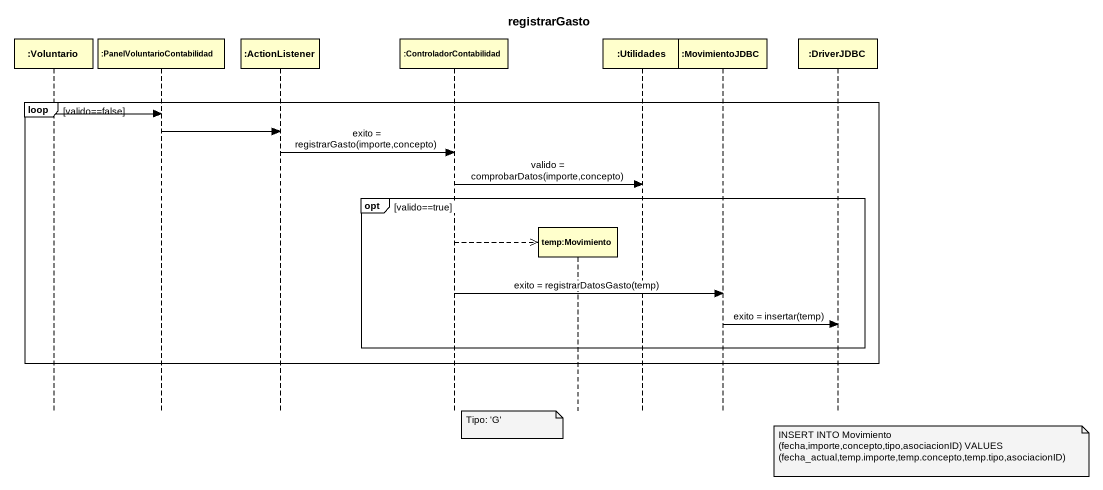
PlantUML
@startuml
title registrarGasto
hide footbox
participant ":Voluntario" as Voluntario
participant ":PanelVoluntarioContabilidad" as PanelVoluntarioContabilidad
participant ":ActionListener" as ActionListener
participant ":ControladorContabilidad" as ControladorContabilidad
participant "temp:Movimiento" as temp_Movimiento
participant ":Utilidades" as Utilidades
participant ":MovimientoJDBC" as MovimientoJDBC
participant ":DriverJDBC" as DriverJDBC

loop valido==false
  Voluntario -> PanelVoluntarioContabilidad
  PanelVoluntarioContabilidad -> ActionListener
  ActionListener -> ControladorContabilidad : exito = registrarGasto(importe,concepto)
  ControladorContabilidad -> Utilidades : valido = comprobarDatos(importe,concepto)
  opt valido==true
    ControladorContabilidad -->> temp_Movimiento **
    ControladorContabilidad -> MovimientoJDBC : exito = registrarDatosGasto(temp)
    MovimientoJDBC -> DriverJDBC : exito = insertar(temp)
  end
end
note right of ControladorContabilidad : Tipo: 'G'
note over DriverJDBC : INSERT INTO Movimiento (fecha,importe,concepto,tipo,asociacionID) VALUES (fecha_actual,temp.importe,temp.concepto,temp.tipo,asociacionID)
@enduml
